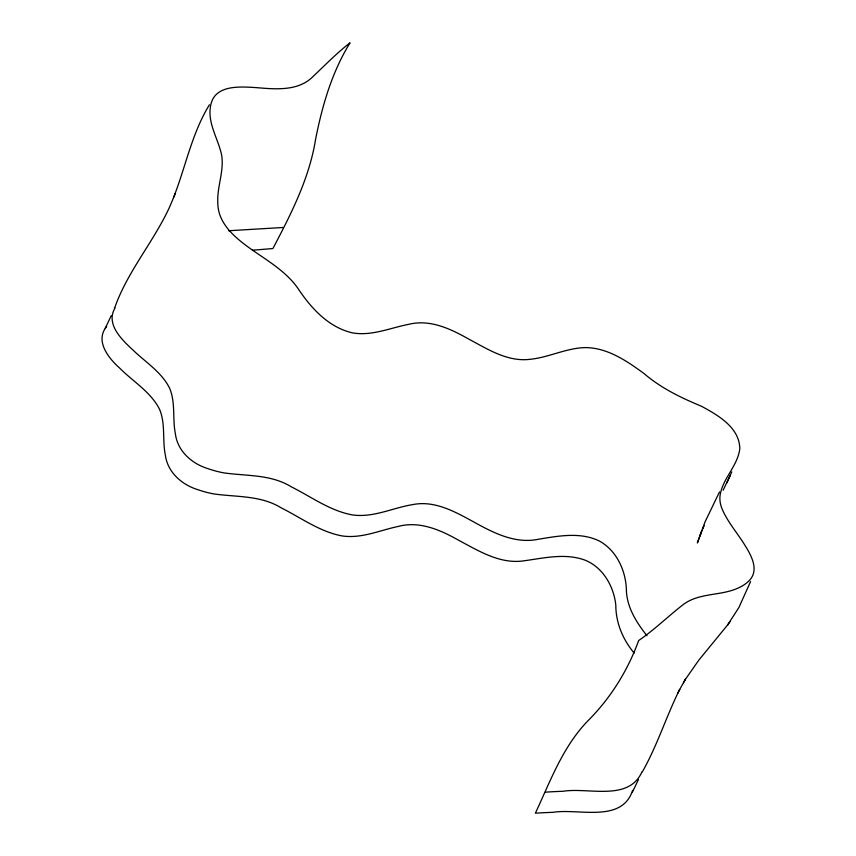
<?xml version="1.0" encoding="UTF-8"?>
<svg xmlns="http://www.w3.org/2000/svg" width="856" height="856" viewBox="0 0 856 856"><rect width="100%" height="100%" fill="white"/><g stroke="black" fill="none" stroke-linecap="round" stroke-linejoin="round"><path stroke-width="1.28" d="M632.627 790.377C621.788 823.504 578.688 808.128 552.912 812.333A489.889 340.303 25.6 0 0 535.375 813.2C550.718 780.394 563.334 745.105 589.677 719.04C611.484 696.709 628.015 669.852 638.662 640.534C654.455 629.749 668.119 616.288 683.195 604.593C699.545 592.224 721.597 596.279 739.391 587.462A57.095 39.665 25.6 0 0 749.685 580.133C759.336 569.54 750.969 554.913 744.699 544.908C737.091 532.528 727.086 521.486 721.662 507.843A41.816 29.05 25.6 0 1 720.035 495.742C722.453 478.408 737.808 466.06 739.809 448.576C739.413 427.401 717.884 415.117 701.374 406.204C680.862 397.73 660.779 387.971 643.819 373.377C626.678 360.868 607.578 347.814 585.536 347.59C566.201 347.943 548.632 357.605 529.511 359.37C507.437 361.874 487.834 349.269 469.216 339.34C451.08 329.079 430.354 319.042 408.997 324.274C390.357 327.827 371.911 336.237 352.576 332.898C329.421 327.645 312.183 309.39 299.322 290.441C287.434 272.08 268.056 261.166 250.648 248.839C235.293 237.872 217.927 223.673 217.799 203.032C216.878 186.908 224.24 171.307 221.672 155.171C218.162 138.437 206.895 122.665 210.769 104.903C215.027 84.498 240.076 86.67 256.019 87.601C275.471 89.227 298.658 91.592 313.531 76.023C325.505 64.735 337.007 52.89 350.061 42.8C331.828 72.289 322.188 105.844 315.532 139.592C309.251 178.69 291.061 213.904 272.914 248.54L252.456 250.23M114.725 307.764C127.287 271.994 152.646 242.986 168.686 208.992C184.35 175.052 189.647 136.939 209.42 104.774M700.058 535.46L701.428 531.918L697.362 542.95L705.034 521.903L719.511 491.911M750.594 581.545L738.846 607.6L727.525 625.083L730.05 621.713M173.554 197.597L175.245 193.563L174.945 194.259M701.203 532.475L702.22 530.132M641.968 771.855C628.604 801.858 588.479 787.113 562.991 791.286A489.889 340.303 25.6 0 0 545.465 792.153M702.723 528.955L704.274 525.413M723.149 490.263L731.805 471.902M730.136 475.669L726.819 482.87M677.866 693.167L679.696 689.39C666.236 716.397 657.333 745.49 642.364 771.802M105.202 328.319L111.248 315.693M632.391 792.185L638.437 779.57M114.993 307.989C105.299 324.478 122.301 340.078 133.397 350.468C145.894 362.42 161.506 372.135 169.509 387.971C175.79 402.502 172.302 418.723 175.405 433.885C177.556 451.166 191.894 463.717 207.869 468.628A78.838 54.763 25.6 0 0 223.855 472.876C246.603 476.139 270.935 474.192 291.329 486.839C311.113 496.715 329.549 510.497 351.656 514.788C372.777 518.201 392.487 507.833 412.892 504.569C434.655 500.257 454.932 511.685 473.325 521.711C493.184 532.785 515.419 544.288 538.884 539.162C558.743 535.92 580.4 531.822 599.328 541.003C616.309 550.301 625.329 569.732 626.357 588.511C626.292 606.53 636.211 622.13 646.986 635.773M683.463 682.724L685.506 679.086L679.407 690M685.207 679.621L698.87 660.072L727.932 624.548M106.647 326.543C94.738 340.742 108.338 357.979 119.326 367.759C132.733 381.391 150.453 391.588 159.43 409.018C165.711 423.549 162.223 439.759 165.326 454.932C167.476 472.212 181.814 484.753 197.79 489.664A78.838 54.763 25.6 0 0 213.775 493.912C236.513 497.186 260.855 495.228 281.239 507.875C301.034 517.762 319.47 531.544 341.576 535.835C361.018 538.97 379.433 530.41 398.061 526.472C419.162 520.737 440.134 529.757 458.206 540.029C478.461 550.75 499.958 564.414 523.947 560.819C543.902 558.101 564.789 552.965 584.477 559.942C602.817 566.94 613.773 586.2 615.806 605.053C615.806 622.826 622.836 639.496 634.125 653.042M282.994 227.493L228.541 230.746"/></g></svg>
